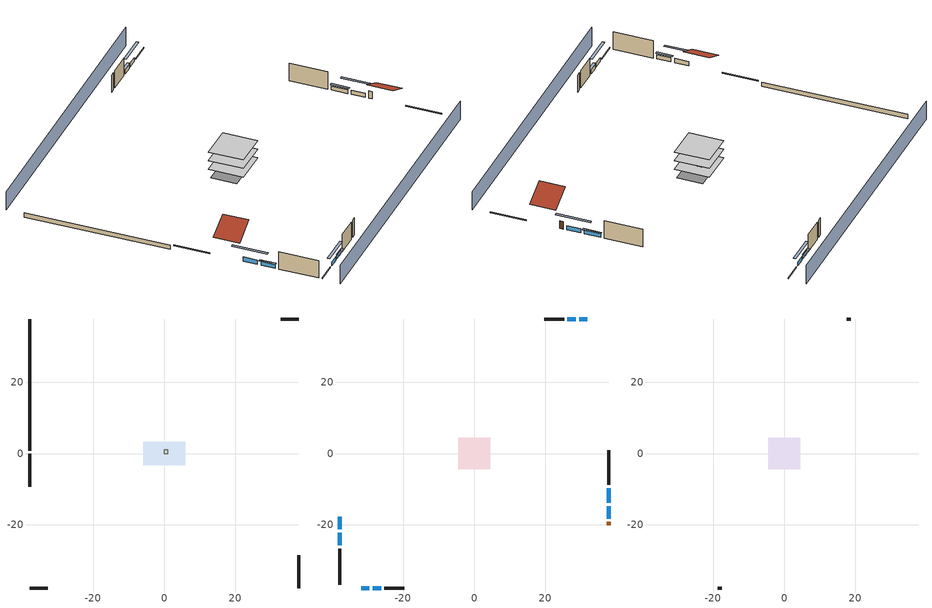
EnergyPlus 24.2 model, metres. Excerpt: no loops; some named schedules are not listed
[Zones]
central ac and furnace airloop ret air zone
 floor adiabatic (AdiabaticConst): 0,0 0,1 1,1 1,0 z0
 wall adiabatic (AdiabaticConst): 0,1 0,0 1,0 1,1 0,1 z0:1
 ceiling adiabatic (AdiabaticConst): 1,0 1,1 0,1 0,0 z1
crawlspace - vented
 floor foundation (Slab1 construction): -5.95,-3.31 -5.95,3.31 5.95,3.31 5.95,-3.31 z-0.91
 wall outside (RimJoist1 construction): -37.86,-0.13 -37.86,-9.3 z0.3:0.61
 wall outside (RimJoist2 construction): 37.86,37.86 32.77,37.86 z0.3:0.61
 wall outside (RimJoist3 construction): 37.86,-37.86 37.86,-28.69 z0.3:0.61
 wall outside (RimJoist4 construction): -37.86,-37.86 -32.77,-37.86 z0.3:0.61
 wall foundation (FoundationWall1 construction): -37.86,37.86 -37.86,0.8 z-0.91:0.3
conditioned space
 floor to crawlspace - vented (Floor1 construction): -4.44,-4.44 -4.44,4.44 4.44,4.44 4.44,-4.44 z0.3
 floor adiabatic (AdiabaticFloorConstruction): -4.44,-4.44 -4.44,4.44 4.44,4.44 4.44,-4.44 z2.74
 wall outside (AdiabaticWallConstruction 1): 37.86,-20.19 37.86,-19.28 z0.3:2.34
 wall outside (AdiabaticWallConstruction): -37.86,-17.8 -37.86,-21.38 / -37.86,-22.3 -37.86,-25.88 z0.3:1.52; 31.85,37.86 29.5,37.86 / 28.58,37.86 26.24,37.86 / -31.85,-37.86 -29.5,-37.86 / -28.58,-37.86 -26.24,-37.86 z0.3:1.34; 37.86,-18.35 37.86,-14.85 z0.3:1.49; 37.86,-13.92 37.86,-9.76 z0.3:1.4
 wall outside (Wall1 construction): -37.86,-26.81 -37.86,-36.94 z0.3:5.18
 wall outside (Wall2 construction): 25.31,37.86 19.68,37.86 z0.3:5.18
 wall outside (Wall3 construction): 37.86,-8.83 37.86,0.91 z0.3:5.18
 wall outside (Wall4 construction): -25.31,-37.86 -19.68,-37.86 z0.3:5.18
 window (WindowConstruction): -37.86,-17.8 -37.86,-21.37 z0.3:1.52
 window (WindowConstruction 1): -37.86,-22.3 -37.86,-25.88 z0.3:1.52
 window (WindowConstruction 2): 31.85,37.86 29.51,37.86 z0.3:1.34
 window (WindowConstruction 3): 28.58,37.86 26.24,37.86 z0.3:1.34
 window (WindowConstruction 4): 37.86,-18.35 37.86,-14.85 z0.3:1.49
 window (WindowConstruction 5): 37.86,-13.92 37.86,-9.76 z0.3:1.4
 window (WindowConstruction 6): -31.85,-37.86 -29.51,-37.86 z0.3:1.34
 window (WindowConstruction 7): -28.58,-37.86 -26.24,-37.86 z0.3:1.34
 door (Door): 37.86,-20.19 37.86,-19.28 z0.3:2.34
 ceiling adiabatic (AdiabaticFloorConstruction): 4.44,-4.44 4.44,4.44 -4.44,4.44 -4.44,-4.44 z2.74
attic - vented
 floor to conditioned space (Floor2 construction Reversed): -4.44,-4.44 -4.44,4.44 4.44,4.44 4.44,-4.44 z5.18
 wall outside (Wall5 construction): 18.75,37.86 17.63,37.86 z0.3:5.18
 wall outside (Wall6 construction): -18.75,-37.86 -17.63,-37.86 z0.3:5.18
 roof outside (Roof1 construction): -37.86,-16.87,5.18 -31.93,-16.87,8.15 -31.93,-10.23,8.15 -37.86,-10.23,5.18
 roof outside (Roof2 construction): 37.86,-21.12,5.18 31.93,-21.12,8.15 31.93,-27.76,8.15 37.86,-27.76,5.18
shading: 37.86,42.44 -37.86,42.44 / -37.86,-42.44 37.86,-42.44 z0:5.18; -37.86,-24.12 -37.86,-15.06 -38.47,-15.06 -38.47,-24.12 z4.27; -37.86,-26.18 -37.86,-22 -38.47,-22 -38.47,-26.18 z1.83; 26.76,37.86 34.59,37.86 34.59,38.47 26.76,38.47 z4.08; 25.93,37.86 28.88,37.86 28.88,38.47 25.93,38.47 z1.65; 37.86,-12.1 37.86,-21.09 38.47,-21.09 38.47,-12.1 z4.24; 37.86,-9.46 37.86,-14.22 38.47,-14.22 38.47,-9.46 z1.71; -26.76,-37.86 -34.59,-37.86 -34.59,-38.47 -26.76,-38.47 z4.08; -25.93,-37.86 -28.88,-37.86 -28.88,-38.47 -25.93,-38.47 z1.65
[Building]
Building 1: Terrain=Suburbs
[Site:Location]
Portland Intl Arpt_OR: Latitude {deg}=45.59; Longitude {deg}=-122.6; Time Zone {hr}=-8; Elevation {m}=33; Keep Site Location Information=Yes
[Site:GroundTemperature:Shallow]
10.2558, 8.96328, 8.85977, 9.47314, 11.9355, 14.3863, 16.5111, 17.8571, 17.9714, 16.8767, 14.8061, 12.4304
[Site:WaterMainsTemperature]
Calculation Method=Schedule; Temperature Schedule=mains temperature schedule
[Material] Roughness=Rough; Thermal Absorptance=0.9
Name | Thickness {m} | Conductivity {W/m-K} | Density {kg/m3} | Specific Heat {J/kg-K} | Solar Absorptance | Visible Absorptance
asphalt or fiberglass shingles | 0.00635 | 0.162714 | 1121.4 | 1465.45 | 0.85 | 0.85
ceiling loosefill ins | 0.254 | 0.0480833 | 16.02 | 1046.75 | 0.7 | 0.7
ceiling stud and cavity | 0.1397 | 0.104117 | 65.682 | 1177.47 | 0.7 | 0.7
concrete 8.0 in. | 0.2032 | 1.803125 | 2242.8 | 837.4 | 0.7 | 0.7
door material | 0.04445 | 0.0612267 | 512.64 | 1214.23 | 0.7 | 0.7
floor covering | 0.0127 | 0.0433444 | 54.468 | 1339.84 | 0.6 | 0.6
floor rigid ins; wall rigid ins | 0.512978 | 0.029427 | 32.04 | 1214.23 | 0.7 | 0.7
floor stud and cavity | 0.1397 | 0.923637 | 92.3553 | 1139.71 | 0.7 | 0.7
floor stud and cavity 1 | 0.1397 | 1.75129 | 37.0049 | 1207.88 | 0.7 | 0.7
furniture material conditioned space 1 | 0.1524 | 0.115458 | 640.8 | 1214.23 | 0.6 | 0.6
gypsum board | 0.0127 | 0.160291 | 801 | 837.4 | 0.6 | 0.6
osb sheathing 0.5 in. | 0.0127 | 0.115458 | 512.64 | 1214.23 | 0.6 | 0.6
osb sheathing 0.5 in. 1 | 0.0127 | 0.115458 | 512.64 | 1214.23 | 0.7 | 0.7
osb sheathing 0.75 in. | 0.01905 | 0.115458 | 512.64 | 1214.23 | 0.7 | 0.7
rim joist stud and cavity | 0.0508 | 0.178688 | 50.32683 | 1063.81 | 0.6 | 0.6
roof rigid ins | 0.00281632 | 0.029427 | 32.04 | 1214.23 | 0.7 | 0.7
soil 0.5 in. | 0.0127 | 1.3848 | 1842.3 | 418.7 | 0.7 | 0.7
wall stud and cavity | 0.1397 | 0.117713 | 139.0536 | 1170.24 | 0.7 | 0.7
wall stud and cavity 1 | 0.1397 | 0.727959 | 139.0536 | 1170.24 | 0.6 | 0.6
wall stud and cavity 2 | 0.0889 | 0.380278 | 52.3479 | 1209.89 | 0.7 | 0.7
wall stud and cavity 3 | 0.0889 | 0.391764 | 83.0341 | 1211.67 | 0.7 | 0.7
wood siding | 0.0254 | 0.102417 | 544.68 | 1172.36 | 0.85 | 0.85
wood siding 1; wood siding 2 | 0.0254 | 0.102417 | 544.68 | 1172.36 | 0.7 | 0.7
[Material:NoMass]
Adiabatic: Roughness=Rough; Thermal Resistance {m2-K/W}=176.1; Thermal Absorptance=0.9; Solar Absorptance=0.7; Visible Absorptance=0.7
[WindowMaterial:SimpleGlazingSystem]
WindowMaterial: U-Factor {W/m2-K}=4.31528; Solar Heat Gain Coefficient=0.67
[Construction]
AdiabaticConst: Adiabatic
AdiabaticFloorConstruction: floor stud and cavity 1, floor rigid ins, osb sheathing 0.75 in., floor covering
AdiabaticWallConstruction: wood siding 1, wall rigid ins, wall stud and cavity 2, gypsum board
AdiabaticWallConstruction 1: wood siding 2, wall rigid ins, wall stud and cavity 2, gypsum board
Door: door material
Floor1 construction: floor stud and cavity, osb sheathing 0.75 in., floor covering
Floor2 construction Reversed: gypsum board, ceiling stud and cavity, ceiling loosefill ins
FoundationWall1 construction: concrete 8.0 in.
furniture construction conditioned space 1: furniture material conditioned space 1
PartitionWallConstruction: gypsum board, wall stud and cavity 3, gypsum board
RimJoist1 construction; RimJoist2 construction; RimJoist3 construction; RimJoist4 construction: wood siding, rim joist stud and cavity
Roof1 construction; Roof2 construction: asphalt or fiberglass shingles, roof rigid ins, osb sheathing 0.5 in.
Slab1 construction: soil 0.5 in.
Wall1 construction; Wall2 construction; Wall3 construction; Wall4 construction: wood siding, osb sheathing 0.5 in. 1, wall stud and cavity, gypsum board
Wall5 construction; Wall6 construction: wood siding, osb sheathing 0.5 in. 1, wall stud and cavity 1
WindowConstruction; WindowConstruction 1; WindowConstruction 2; WindowConstruction 3; WindowConstruction 4; WindowConstruction 5; WindowConstruction 6; WindowConstruction 7: WindowMaterial
[Zone] Multiplier=1
Name | Volume {m3} | Part of Total Floor Area
attic - vented | 52.212 | Yes
central ac and furnace airloop ret air zone | 1 | No
conditioned space | 384.656 | Yes
crawlspace - vented | 96.164 | Yes
[Space]
Name | Zone | Volume {m3} | Space Type
attic - vented 1 | attic - vented | 52.212
central ac and furnace airloop ret air space | central ac and furnace airloop ret air zone |  | Plenum Space Type
conditioned space 1 | conditioned space | 384.656
crawlspace - vented 1 | crawlspace - vented | 96.164
[ZoneInfiltration:EffectiveLeakageArea]
infil attic - vented 1: Zone or Space=attic - vented 1; Schedule=Always On Discrete; Effective Air Leakage Area {cm2}=2628.89; Stack Coefficient=0.000138095; Wind Coefficient=4.18999e-05
[ZoneMixing] Schedule=Always On Continuous; Design Flow Rate Calculation Method=Flow/Zone; Design Flow Rate {m3/s}=0
Name | Zone or Space | Source Zone or Space
whole house fan mix | attic - vented | conditioned space
central ac and furnace airloop_0 ZoneMixDZToCond mix | conditioned space | crawlspace - vented
central ac and furnace airloop_0 ZoneMixCondToDZ mix | crawlspace - vented | conditioned space
[SpaceList]
Plenum Space Type: central ac and furnace airloop ret air space
[OtherEquipment] Design Level Calculation Method=EquipmentLevel
Name | Fuel Type | Zone or ZoneList or Space or SpaceList | Schedule | Design Level {W} | Fraction Latent | Fraction Radiant | Fraction Lost
central ac and furnace airloop_0 RetCondToRP; central ac and furnace airloop_0 RetSensLkToRP | None | central ac and furnace airloop ret air space | Always On Discrete | 0 | 0 | 0 | 0
central ac and furnace airloop_0 RetLatLkToRP | None | central ac and furnace airloop ret air space | Always On Discrete | 0 | 1 | 0 | 0
central ac and furnace airloop_0 SupCondToLv; central ac and furnace airloop_0 SupSensLkToCond; mech vent house fan sensible load; water heater sens | None | conditioned space 1 | Always On Discrete | 0 | 0 | 0 | 0
central ac and furnace airloop_0 SupLatLkToCond; mech vent house fan latent load; water heater lat | None | conditioned space 1 | Always On Discrete | 0 | 1 | 0 | 0
clothes dryer 1 | Electricity | conditioned space 1 | clothes_dryer | 0 | 0.015 | 0.081 | 0.85
cooking range 1 | Electricity | conditioned space 1 | cooking_range | 0 | 0.08 | 0.432 | 0.2
general water use latent | None | conditioned space 1 | general water use schedule | 136.464 | 1 | 0 | 0
general water use sensible | None | conditioned space 1 | general water use schedule | -134.491 | 0 | 0.6 | 0
water heater energy adjustment1 | Electricity | conditioned space 1 | Always On Discrete | 0.01 | 0 | 0 | 1
central ac and furnace airloop_0 RetCondToDZ; central ac and furnace airloop_0 SupCondToDZ; central ac and furnace airloop_0 SupSensLkToDZ | None | crawlspace - vented 1 | Always On Discrete | 0 | 0 | 0 | 0
central ac and furnace airloop_0 SupLatLkToDZ | None | crawlspace - vented 1 | Always On Discrete | 0 | 1 | 0 | 0
[SurfaceProperty:IncidentSolarMultiplier] Incident Solar Multiplier=1; Incident Solar Multiplier Schedule=trans schedule winter=0.85 summer=0.7
Window1; Window2; Window3; Window4; Window5; Window6; Window7; Window8
[InternalMass] Zone or ZoneList=conditioned space; Space or SpaceList=conditioned space 1
Name | Construction | Surface Area {m2}
furniture mass conditioned space 1 | furniture construction conditioned space 1 | 63.09974
partition wall mass | PartitionWallConstruction | 157.749
[Lights]
interior lighting: Zone or ZoneList or Space or SpaceList=conditioned space 1; Schedule=lighting_interior; Design Level Calculation Method=LightingLevel; Lighting Level {W}=238.666; Return Air Fraction=0; Fraction Radiant=0.6; Fraction Visible=0.2; Fraction Replaceable=1
[People]
occupants: Zone or ZoneList or Space or SpaceList=conditioned space 1; Number of People Schedule=occupants; Number of People Calculation Method=People; Number of People=7; Fraction Radiant=0.314171; Sensible Heat Fraction=0.56303; Activity Level Schedule=occupants activity schedule; Carbon Dioxide Generation Rate {m3/s-W}=0; Enable ASHRAE 55 Comfort Warnings=No; Mean Radiant Temperature Calculation Type=EnclosureAveraged
[ElectricEquipment] Zone or ZoneList or Space or SpaceList=conditioned space 1; Design Level Calculation Method=EquipmentLevel
Name | Schedule | Design Level {W} | Fraction Latent | Fraction Radiant | Fraction Lost
ceiling fan | ceiling_fan | 17.5116 | 0 | 0.558 | 0
clothes dryer | clothes_dryer | 6087 | 0.015 | 0.081 | 0.85
clothes washer | clothes_washer | 408.135 | 0.03 | 0.162 | 0.7
cooking range | cooking_range | 1095.22 | 0.08 | 0.432 | 0.2
dishwasher | dishwasher | 294.714 | 0.3 | 0.18 | 0.4
freezer | freezer schedule | 194.914 | 0 | 0.6 | 0
fridge | fridge schedule | 54.7945 | 0 | 0.6 | 0
mech vent bath fan 0 | mech vent bath fan 0 schedule | 30 | 0 | 0 | 1
mech vent house fan | mech vent house fan schedule | 0 | 0 | 0 | 1
mech vent house fan cfis | mech vent house fan cfis schedule | 0 | 0 | 0 | 0
mech vent range fan 0 | mech vent range fan 0 schedule | 30 | 0 | 0 | 1
misc plug loads | plug_loads_other | 514.667 | 0.021 | 0.558 | 0.049
misc tv | plug_loads_tv | 730.222 | 0 | 0.6 | 0
whole house fan | Always On Discrete | 0 | 0 | 0 | 1
[ZoneInfiltration:DesignFlowRate] Schedule=Always On Discrete
Name | Zone or ZoneList or Space or SpaceList | Design Flow Rate Calculation Method | Design Flow Rate {m3/s} | Air Changes per Hour {1/hr} | Constant Term Coefficient | Temperature Term Coefficient | Velocity Term Coefficient | Velocity Squared Term Coefficient
infil flow; natural vent flow; whole house fan flow | conditioned space 1 | Flow/Zone | 0
crawlspace_vented 1 duct leakage imbalance infil flow | crawlspace - vented 1 | Flow/Zone | 0
infil crawlspace - vented 1 | crawlspace - vented 1 | AirChanges/Hour |  | 2.6013 | 1 | 0 | 0 | 0
[SurfaceProperty:ExposedFoundationPerimeter]
Slab1: Exposed Perimeter Calculation Method=TotalExposedPerimeter; Total Exposed Perimeter {m}=37.06368
[AvailabilityManager:Scheduled]
central ac and furnace airloop Availability Manager: Schedule=Always On Discrete
[AirLoopHVAC:ReturnPlenum]
Air Loop HVAC Return Plenum 1: Zone=central ac and furnace airloop ret air zone
[WaterUse:Equipment]
dishwasher: Peak Flow Rate {m3/s}=5.61619e-06; Flow Rate Fraction Schedule=hot_water_dishwasher
[Foundation:Kiva]
Foundation Kiva 1: Initial Indoor Air Temperature {C}=8.41658; Wall Height Above Grade {m}=0.3048; Wall Depth Below Slab {m}=0.2032
[Foundation:Kiva:Settings]
Soil Conductivity {W/m-K}=1.3848; Soil Density {kg/m3}=1842.3; Soil Specific Heat {J/kg-K}=418.7; Ground Solar Absorptivity=0.9; Ground Thermal Absorptivity=0.9; Ground Surface Roughness {m}=0.03; Far-Field Width {m}=40; Deep-Ground Boundary Condition=ZeroFlux; Deep-Ground Depth {m}=40; Minimum Cell Dimension {m}=0.2; Maximum Cell Growth Coefficient=3; Simulation Timestep=Timestep
[Exterior:Lights]
exterior lighting: Schedule=exterior lighting schedule; Design Level {W}=7.09205
[EnergyManagementSystem:GlobalVariable]
central_ac_and_furnace_airloop_0_DuctImbalLkExhFanEquivCond
central_ac_and_furnace_airloop_0_DuctImbalLkExhFanEquivDZ
central_ac_and_furnace_airloop_0_DuctImbalLkSupFanEquivCond
central_ac_and_furnace_airloop_0_DuctImbalLkSupFanEquivDZ
central_ac_and_furnace_airloop_0_DZ_T
central_ac_and_furnace_airloop_0_DZ_W
central_ac_and_furnace_airloop_0_RetCondToDZ
central_ac_and_furnace_airloop_0_RetCondToRP
central_ac_and_furnace_airloop_0_RetLatLkToRP
central_ac_and_furnace_airloop_0_RetSensLkToRP
central_ac_and_furnace_airloop_0_SupCondToDZ
central_ac_and_furnace_airloop_0_SupCondToLv
central_ac_and_furnace_airloop_0_SupLatLkToCond
central_ac_and_furnace_airloop_0_SupLatLkToDZ
central_ac_and_furnace_airloop_0_SupSensLkToCond
central_ac_and_furnace_airloop_0_SupSensLkToDZ
central_ac_and_furnace_airloop_0_ZoneMixCondToDZ
central_ac_and_furnace_airloop_0_ZoneMixDZToCond
central_ac_and_furnace_airloop_AH_MFR
central_ac_and_furnace_airloop_AH_Tout
central_ac_and_furnace_airloop_AH_VFR
central_ac_and_furnace_airloop_AH_Wout
central_ac_and_furnace_airloop_Fan_RTF
central_ac_and_furnace_airloop_RA_T
central_ac_and_furnace_airloop_Ra_W
infil_program_Qfan
infil_program_Qinf
natural_vent_program_Qnv
natural_vent_program_Qwhf
[EnergyManagementSystem:Sensor]
Name | Output:Variable or Output:Meter Index Key | Output:Variable or Output:Meter
airflow_gain | infil flow | Infiltration Sensible Heat Gain Energy
airflow_gain_1 | natural vent flow | Infiltration Sensible Heat Gain Energy
airflow_gain_2 | whole house fan flow | Infiltration Sensible Heat Gain Energy
airflow_loss | infil flow | Infiltration Sensible Heat Loss Energy
airflow_loss_1 | natural vent flow | Infiltration Sensible Heat Loss Energy
airflow_loss_2 | whole house fan flow | Infiltration Sensible Heat Loss Energy
central_ac_and_furnace_airloop_0_DZ_T_s | crawlspace - vented | Zone Air Temperature
central_ac_and_furnace_airloop_0_DZ_W_s | crawlspace - vented | Zone Mean Air Humidity Ratio
central_ac_and_furnace_airloop_AH_MFR_s | Node 6 | System Node Mass Flow Rate
central_ac_and_furnace_airloop_AH_Tout_s | Node 6 | System Node Temperature
central_ac_and_furnace_airloop_AH_VFR_s | Node 6 | System Node Current Density Volume Flow Rate
central_ac_and_furnace_airloop_AH_Wout_s | Node 6 | System Node Humidity Ratio
central_ac_and_furnace_airloop_RA_T_s | Node 9 | System Node Temperature
central_ac_and_furnace_airloop_Ra_W_s | Node 9 | System Node Humidity Ratio
clg_load_cond |  | Cooling:EnergyTransfer:Zone:CONDITIONED SPACE
clg_load_duct |  | Cooling:EnergyTransfer:Zone:CENTRAL AC AND FURNACE AIRLOOP RET AIR ZONE
clg_sp_s; clg_sp_s_1 | cooling setpoint | Schedule Value
clothes_dryer_exhaust_0_sch_s | clothes_dryer | Schedule Value
cool_season | cooling season schedule | Schedule Value
ducts_conv | central ac and furnace airloop_0 RetCondToRP | Other Equipment Convective Heating Energy
ducts_conv_1 | central ac and furnace airloop_0 RetLatLkToRP | Other Equipment Convective Heating Energy
ducts_conv_2 | central ac and furnace airloop_0 RetSensLkToRP | Other Equipment Convective Heating Energy
ducts_conv_3 | central ac and furnace airloop_0 SupCondToLv | Other Equipment Convective Heating Energy
ducts_conv_4 | central ac and furnace airloop_0 SupLatLkToCond | Other Equipment Convective Heating Energy
ducts_conv_5 | central ac and furnace airloop_0 SupSensLkToCond | Other Equipment Convective Heating Energy
ducts_rad | central ac and furnace airloop_0 RetCondToRP | Other Equipment Radiant Heating Energy
ducts_rad_1 | central ac and furnace airloop_0 RetLatLkToRP | Other Equipment Radiant Heating Energy
ducts_rad_2 | central ac and furnace airloop_0 RetSensLkToRP | Other Equipment Radiant Heating Energy
ducts_rad_3 | central ac and furnace airloop_0 SupCondToLv | Other Equipment Radiant Heating Energy
ducts_rad_4 | central ac and furnace airloop_0 SupLatLkToCond | Other Equipment Radiant Heating Energy
ducts_rad_5 | central ac and furnace airloop_0 SupSensLkToCond | Other Equipment Radiant Heating Energy
htg_load_cond |  | Heating:EnergyTransfer:Zone:CONDITIONED SPACE
htg_load_duct |  | Heating:EnergyTransfer:Zone:CENTRAL AC AND FURNACE AIRLOOP RET AIR ZONE
htg_sp_s; htg_sp_s_1 | heating setpoint | Schedule Value
hvac_availability_schedule_s | hvac availability schedule | Schedule Value
ig_ee_conv | ceiling fan | Electric Equipment Convective Heating Energy
ig_ee_conv_1 | clothes dryer | Electric Equipment Convective Heating Energy
ig_ee_conv_3 | cooking range | Electric Equipment Convective Heating Energy
ig_ee_conv_4 | dishwasher | Electric Equipment Convective Heating Energy
ig_ee_conv_5 | freezer | Electric Equipment Convective Heating Energy
ig_ee_conv_6 | fridge | Electric Equipment Convective Heating Energy
ig_ee_conv_7 | misc plug loads | Electric Equipment Convective Heating Energy
ig_ee_conv_8 | misc tv | Electric Equipment Convective Heating Energy
ig_ee_conv_9 | whole house fan | Electric Equipment Convective Heating Energy
ig_ee_rad | ceiling fan | Electric Equipment Radiant Heating Energy
ig_ee_rad_1 | clothes dryer | Electric Equipment Radiant Heating Energy
ig_ee_rad_3 | cooking range | Electric Equipment Radiant Heating Energy
ig_ee_rad_4 | dishwasher | Electric Equipment Radiant Heating Energy
ig_ee_rad_5 | freezer | Electric Equipment Radiant Heating Energy
ig_ee_rad_6 | fridge | Electric Equipment Radiant Heating Energy
ig_ee_rad_7 | misc plug loads | Electric Equipment Radiant Heating Energy
ig_ee_rad_8 | misc tv | Electric Equipment Radiant Heating Energy
ig_ee_rad_9 | whole house fan | Electric Equipment Radiant Heating Energy
ig_lgt_conv | interior lighting | Lights Convective Heating Energy
ig_lgt_rad | interior lighting | Lights Radiant Heating Energy
ig_lgt_vis | interior lighting | Lights Visible Radiation Heating Energy
ig_oe_conv | clothes dryer 1 | Other Equipment Convective Heating Energy
ig_oe_conv_1 | cooking range 1 | Other Equipment Convective Heating Energy
ig_oe_conv_2 | general water use latent | Other Equipment Convective Heating Energy
ig_oe_conv_3 | general water use sensible | Other Equipment Convective Heating Energy
ig_oe_conv_4 | water heater energy adjustment1 | Other Equipment Convective Heating Energy
ig_oe_conv_5 | water heater lat | Other Equipment Convective Heating Energy
ig_oe_conv_6 | water heater sens | Other Equipment Convective Heating Energy
ig_oe_rad | clothes dryer 1 | Other Equipment Radiant Heating Energy
ig_oe_rad_1 | cooking range 1 | Other Equipment Radiant Heating Energy
ig_oe_rad_2 | general water use latent | Other Equipment Radiant Heating Energy
ig_oe_rad_3 | general water use sensible | Other Equipment Radiant Heating Energy
ig_oe_rad_4 | water heater energy adjustment1 | Other Equipment Radiant Heating Energy
ig_oe_rad_5 | water heater lat | Other Equipment Radiant Heating Energy
ig_oe_rad_6 | water heater sens | Other Equipment Radiant Heating Energy
ig_ppl_conv | occupants | People Convective Heating Energy
ig_ppl_rad | occupants | People Radiant Heating Energy
im_conv | furniture mass conditioned space 1 | Surface Inside Face Convection Heat Gain Energy
im_conv_1 | partition wall mass | Surface Inside Face Convection Heat Gain Energy
im_ig | furniture mass conditioned space 1 | Surface Inside Face Internal Gains Radiation Heat Gain Energy
im_ig_1 | partition wall mass | Surface Inside Face Internal Gains Radiation Heat Gain Energy
im_lgt | furniture mass conditioned space 1 | Surface Inside Face Lights Radiation Heat Gain Energy
im_lgt_1 | partition wall mass | Surface Inside Face Lights Radiation Heat Gain Energy
im_sol | furniture mass conditioned space 1 | Surface Inside Face Solar Radiation Heat Gain Energy
im_sol_1 | partition wall mass | Surface Inside Face Solar Radiation Heat Gain Energy
im_surf | furniture mass conditioned space 1 | Surface Inside Face Net Surface Thermal Radiation Heat Gain Energy
im_surf_1 | partition wall mass | Surface Inside Face Net Surface Thermal Radiation Heat Gain Energy
mech_vent_bath_fan_0_sch_s | mech vent bath fan 0 schedule | Schedule Value
mech_vent_range_fan_0_sch_s | mech vent range fan 0 schedule | Schedule Value
mv_conv | mech vent bath fan 0 | Electric Equipment Convective Heating Energy
mv_conv_1 | mech vent house fan | Electric Equipment Convective Heating Energy
mv_conv_2 | mech vent house fan cfis | Electric Equipment Convective Heating Energy
mv_conv_3 | mech vent range fan 0 | Electric Equipment Convective Heating Energy
mv_conv_4 | mech vent house fan latent load | Other Equipment Convective Heating Energy
mv_conv_5 | mech vent house fan sensible load | Other Equipment Convective Heating Energy
mv_rad | mech vent bath fan 0 | Electric Equipment Radiant Heating Energy
mv_rad_1 | mech vent house fan | Electric Equipment Radiant Heating Energy
mv_rad_2 | mech vent house fan cfis | Electric Equipment Radiant Heating Energy
mv_rad_3 | mech vent range fan 0 | Electric Equipment Radiant Heating Energy
mv_rad_4 | mech vent house fan latent load | Other Equipment Radiant Heating Energy
mv_rad_5 | mech vent house fan sensible load | Other Equipment Radiant Heating Energy
natural_vent_s | natural vent schedule | Schedule Value
out_pb_s |  | Site Outdoor Air Barometric Pressure
out_wt_s |  | Site Outdoor Air Humidity Ratio
site_vw_s |  | Site Wind Speed
ss_back_out | Window1 | Surface Window Shortwave from Zone Back Out Window Heat Transfer Rate
ss_back_out_1 | Window2 | Surface Window Shortwave from Zone Back Out Window Heat Transfer Rate
ss_back_out_2 | Window3 | Surface Window Shortwave from Zone Back Out Window Heat Transfer Rate
ss_back_out_3 | Window4 | Surface Window Shortwave from Zone Back Out Window Heat Transfer Rate
ss_back_out_4 | Window5 | Surface Window Shortwave from Zone Back Out Window Heat Transfer Rate
ss_back_out_5 | Window6 | Surface Window Shortwave from Zone Back Out Window Heat Transfer Rate
ss_back_out_6 | Window7 | Surface Window Shortwave from Zone Back Out Window Heat Transfer Rate
ss_back_out_7 | Window8 | Surface Window Shortwave from Zone Back Out Window Heat Transfer Rate
ss_conv | Door1 | Surface Inside Face Convection Heat Gain Energy
ss_conv_1 | Window1 | Surface Inside Face Convection Heat Gain Energy
